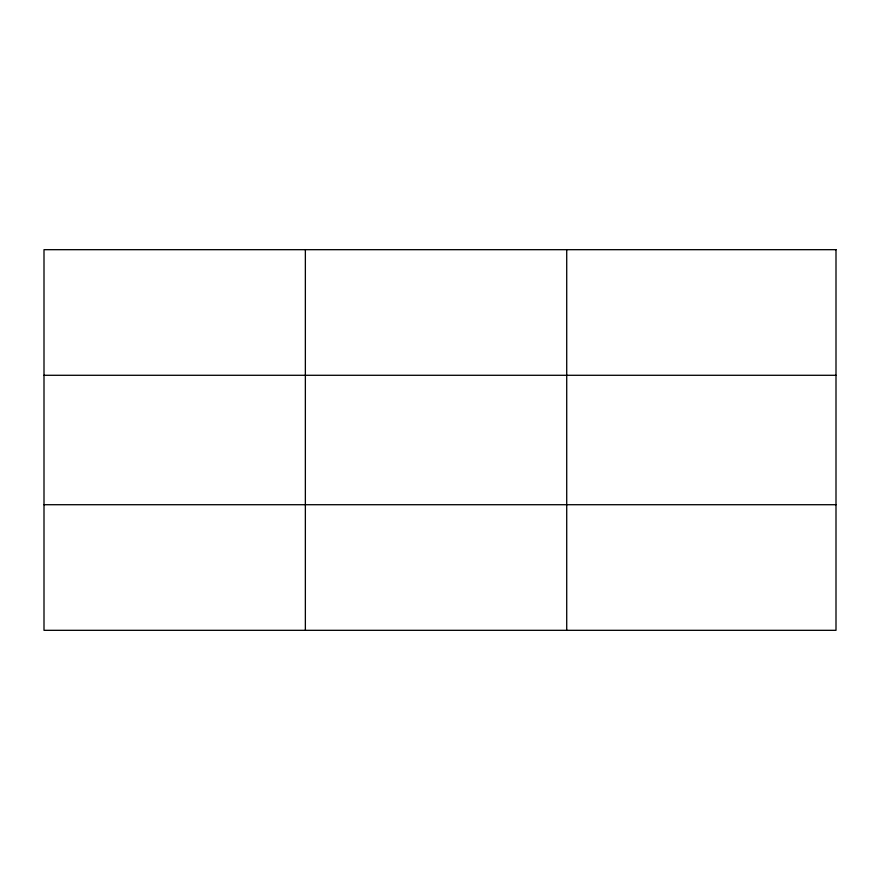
<?xml version="1.0" encoding="UTF-8"?>
<svg xmlns="http://www.w3.org/2000/svg" width="880" height="880" viewBox="0 0 880 880"><rect width="100%" height="100%" fill="white"/><g stroke="black" fill="none" stroke-linecap="round" stroke-linejoin="round"><path stroke-width="1.32" d="M305.36 630.322L305.36 249.678M566.72 630.322L566.72 249.678M44 375.287L836 375.287M44 504.713L836 504.713M836 249.678L44 249.678L44 630.322L836 630.322L836 249.678"/></g></svg>
